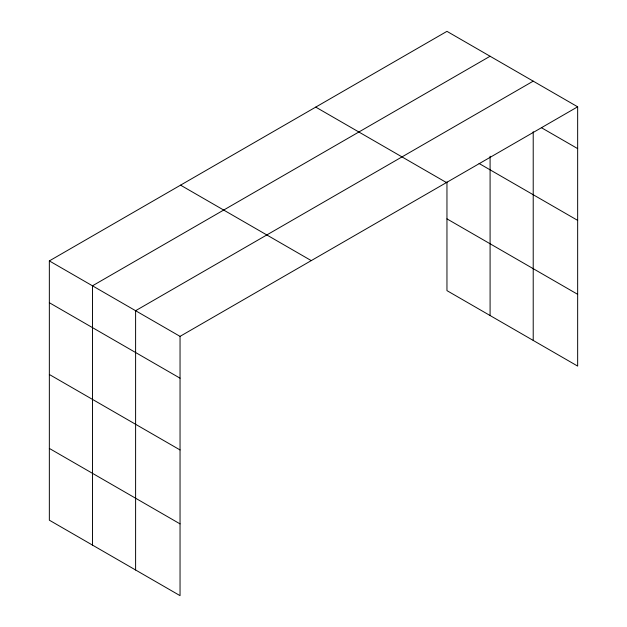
<?xml version="1.0" encoding="UTF-8"?>
<svg xmlns="http://www.w3.org/2000/svg" width="627" height="627" viewBox="0 0 627 627"><rect width="100%" height="100%" fill="white"/><g stroke="black" fill="none" stroke-linecap="round" stroke-linejoin="round"><path stroke-width="0.94" d="M49.345 260.91L180.043 336.37L180.043 595.65L49.345 520.191L49.345 260.91L446.957 31.35L577.655 106.809L577.655 366.09L446.957 290.63L446.957 181.901M490.087 56.25L92.475 285.81L92.475 545.09M533.216 81.149L135.604 310.71L135.604 569.998M180.043 336.37L577.655 106.809M541.603 127.806L577.655 148.615M479.091 163.482L577.655 220.383M315.742 107.107L446.44 182.559M446.957 218.87L577.655 294.322M180.56 185.153L311.258 260.613M49.345 302.716L180.043 378.175M49.345 374.484L180.043 449.943M49.345 448.423L180.043 523.882M533.216 131.694L533.216 340.437M490.087 156.248L490.087 315.538"/></g></svg>
